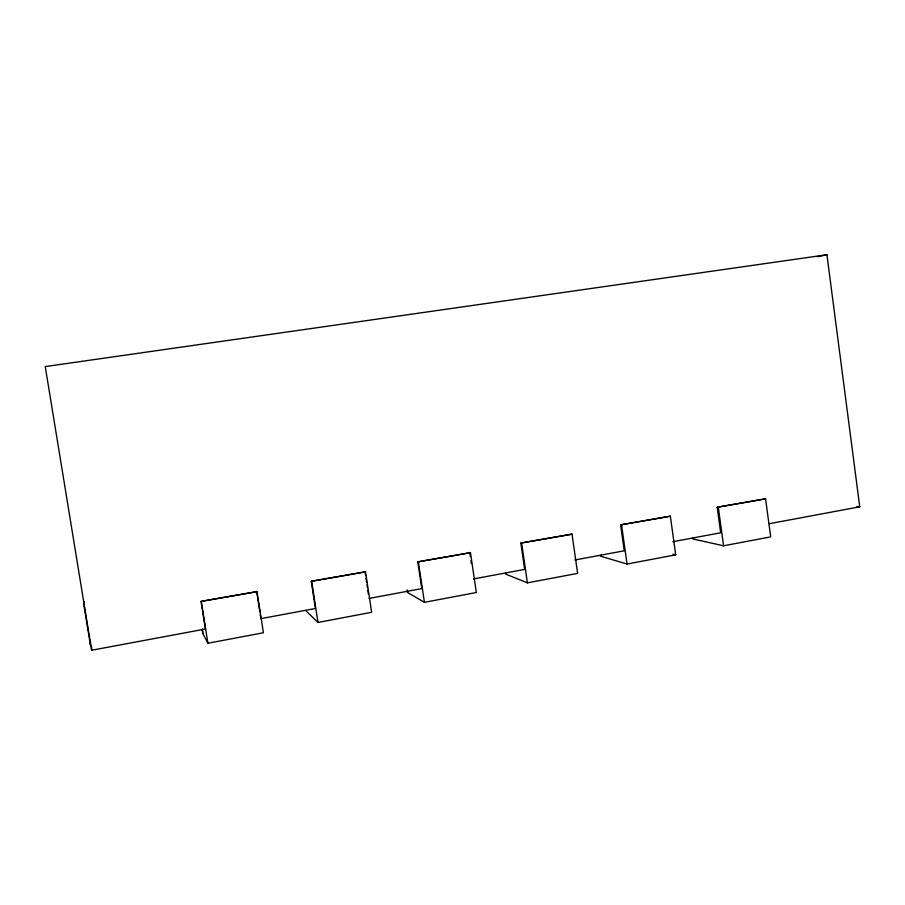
<?xml version="1.0" encoding="UTF-8"?>
<svg xmlns="http://www.w3.org/2000/svg" width="905" height="905" viewBox="0 0 905 905"><rect width="100%" height="100%" fill="white"/><g stroke="black" fill="none" stroke-linecap="round" stroke-linejoin="round"><path stroke-width="1.36" d="M769.126 523.735L859.75 506.811L826.932 254.746L45.25 366.593L91.643 650.254L205.458 628.998L201.08 601.395L256.975 591.632L263.4 632.765L207.89 643.251L202.867 633.557L202.403 628.941M505.499 573.306L505.703 574.098L527.389 582.865L577.628 573.374L572.028 534.142L520.839 543.068L524.651 569.392L473.632 578.917M407.657 591.576L407.51 592.458L424.422 602.323L476.324 592.515L470.476 552.672L417.793 561.869L421.775 588.601L369.048 598.443M692.925 537.955L692.506 538.758L693.241 539.041L723.57 545.783L770.698 536.88L765.585 498.825L717.19 507.252L720.663 532.785L672.834 541.71M601.056 555.116L600.32 555.987L600.909 556.303L627.052 564.03L675.696 554.833L670.356 516.201L620.592 524.866L624.235 550.794L574.845 560.014M817.226 256.692L826.932 254.746M306.094 610.966L317.983 622.448L371.65 612.3L365.518 571.824L311.263 581.293L315.438 608.465L260.911 618.647L260.278 614.54M201.08 601.395L256.975 591.632M311.263 581.293L365.518 571.824M417.793 561.869L470.476 552.672M520.839 543.068L572.028 534.142M620.592 524.866L670.356 516.201M717.19 507.252L765.585 498.825M856.956 506.438L859.75 506.811M673.003 554.143L675.696 554.833M201.317 601.791L207.89 643.251M202.234 629.586L202.867 633.557M256.635 591.259L259.848 611.803M311.705 581.644L317.983 622.448M364.964 571.496L365.586 575.546M365.993 578.238L366.604 582.277M367.011 584.969L367.419 587.673M367.826 590.365L368.437 594.404M407.126 589.913L407.51 592.458M418.427 562.163L424.422 602.323M469.74 552.389L470.351 556.575M470.973 560.761L471.381 563.555M521.665 543.328L527.389 582.865M621.588 525.092L627.052 564.03M718.344 507.445L723.57 545.783M91.518 646.317L91.643 650.254M90.398 641.6L90.5 645.322L84.12 606.35L84.108 601.486"/></g></svg>
